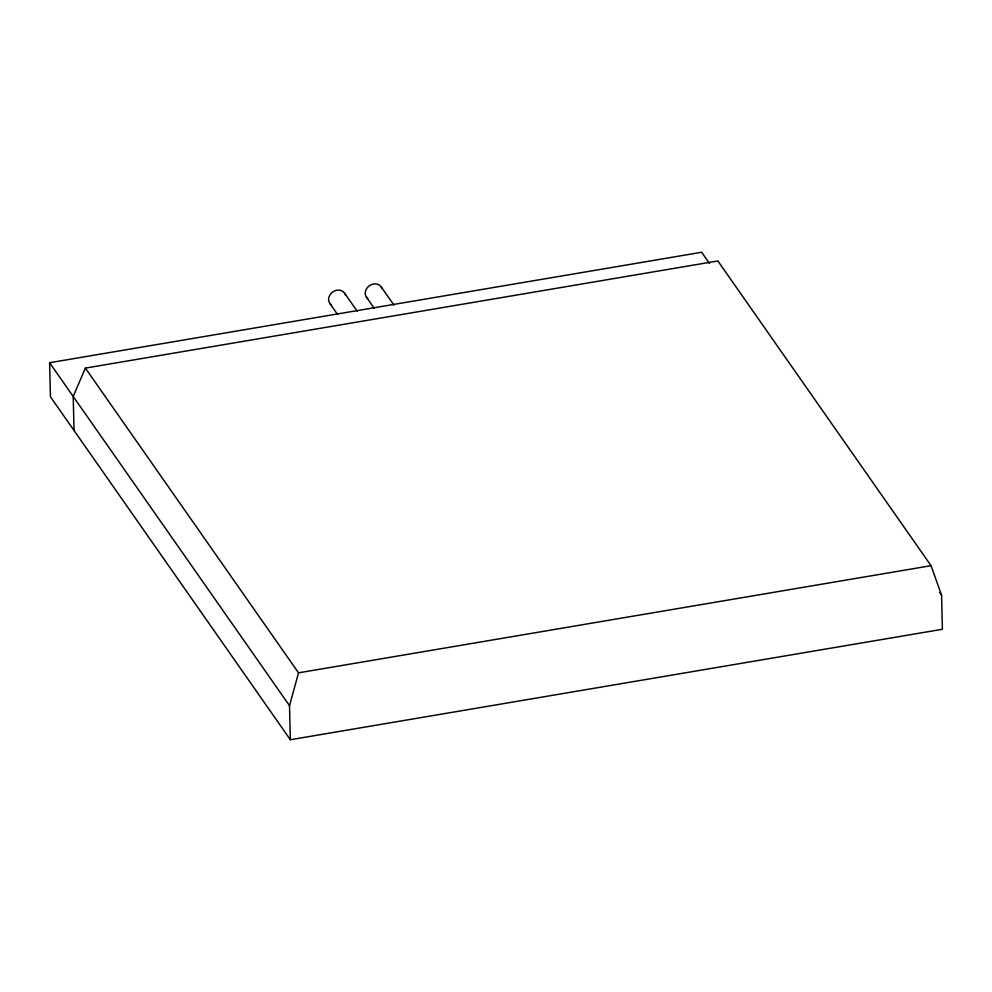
<?xml version="1.0" encoding="UTF-8"?>
<svg xmlns="http://www.w3.org/2000/svg" width="992" height="992" viewBox="0 0 992 992"><rect width="100%" height="100%" fill="white"/><g stroke="black" fill="none" stroke-linecap="round" stroke-linejoin="round"><path stroke-width="1.49" d="M290.346 739.734L289.515 705.696L298.518 672.836L85.362 368.106L717.873 260.958L931.042 565.676L941.569 595.237L942.4 629.275L290.346 739.734L50.431 396.763L49.6 362.725L701.654 252.266L709.528 263.512M85.362 368.106L73.21 396.478L74.04 430.516M298.518 672.836L931.042 565.676M939.796 592.695L941.569 595.237M381.064 286.725L393.936 305.139M366.445 297.178L374.17 308.227M344.422 292.938L357.306 311.339M329.815 303.378L337.54 314.427M49.6 362.725L289.515 705.696M367.846 298.592A8.978 7.589 -35 0 1 369.309 285.795A8.978 7.589 -35 0 1 381.957 288.498M331.216 304.792A8.978 7.589 -35 0 1 332.68 292.008A8.978 7.589 -35 0 1 345.328 294.698"/></g></svg>
